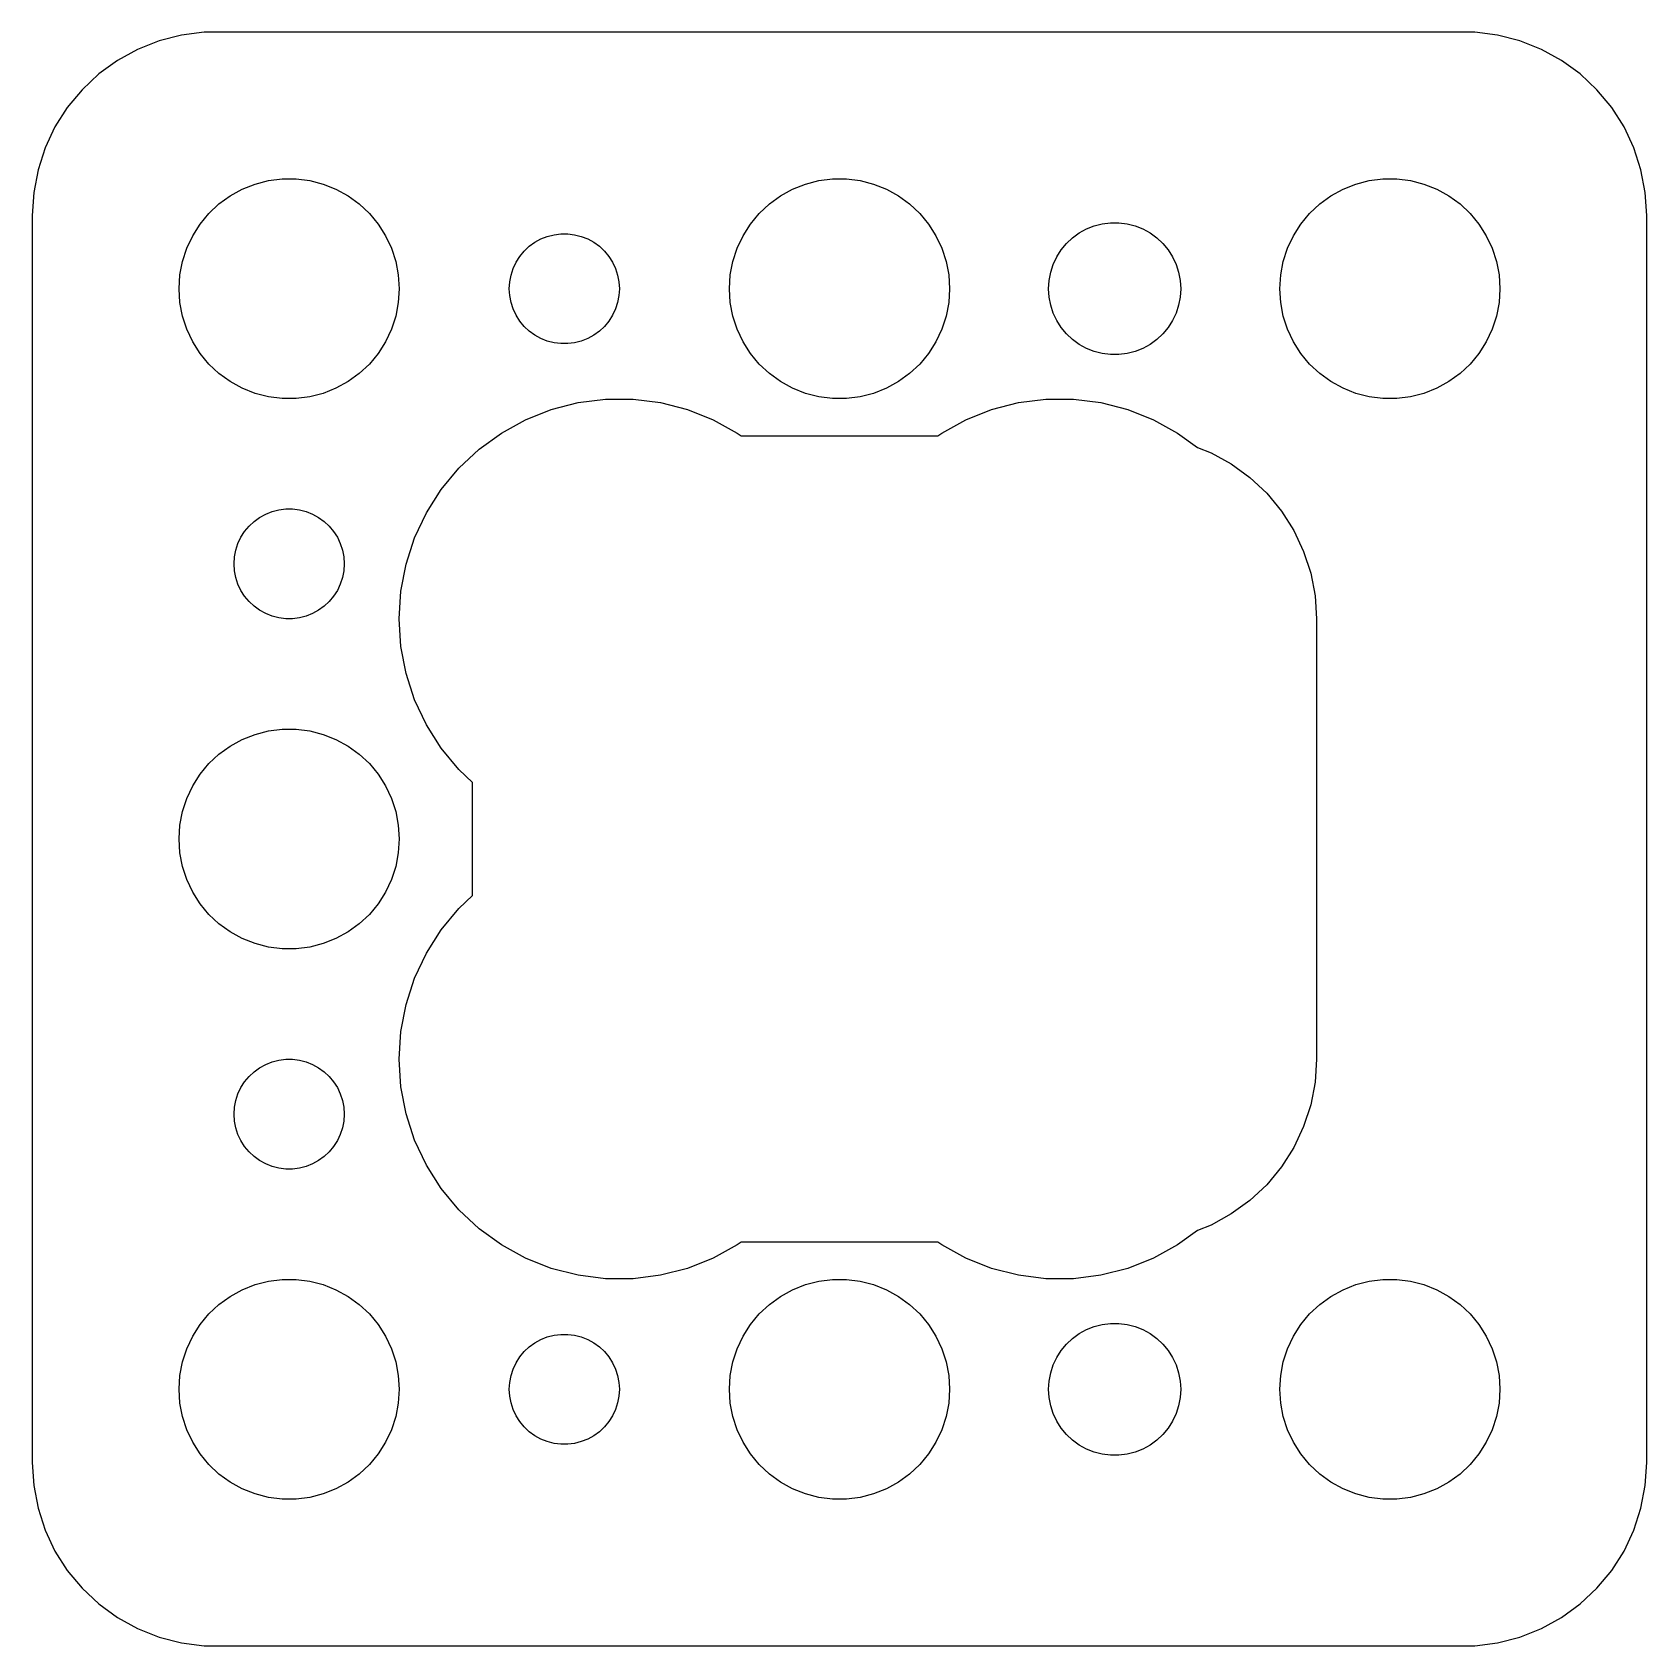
# Model space of a CAD drawing. Header units: metres. Extents: x -22 to 22, y -22 to 184.
# Drawn here: x -22 to 22, y 86.01 to 129.99 of the extents above; entities that cross this region are included whole.
import ezdxf

# ---------------------------------------------------------------- set-up
doc = ezdxf.new("R2010")
doc.units = ezdxf.units.M

msp = doc.modelspace()

# ---------------------------------------------------------------- linework, layer by layer
for p, q in [((-17.9369, 129.911), (-18.5451, 129.755)), ((-17.3139, 129.99), (-17.9369, 129.911)), ((17.3139, 129.99), (-17.3139, 129.99)), ((17.9369, 129.911), (17.3139, 129.99)), ((18.5451, 129.755), (17.9369, 129.911)), ((-19.1289, 129.524), (-19.6791, 129.222)), ((-18.5451, 129.755), (-19.1289, 129.524)), ((19.1289, 129.524), (18.5451, 129.755)), ((19.6791, 129.222), (19.1289, 129.524)), ((-19.6791, 129.222), (-20.1871, 128.853)), ((20.1871, 128.853), (19.6791, 129.222)), ((-20.1871, 128.853), (-20.6448, 128.423)), ((20.6448, 128.423), (20.1871, 128.853)), ((-20.6448, 128.423), (-21.0451, 127.939)), ((21.0451, 127.939), (20.6448, 128.423)), ((-21.0451, 127.939), (-21.3815, 127.409)), ((21.3815, 127.409), (21.0451, 127.939)), ((-21.3815, 127.409), (-21.6489, 126.841)), ((21.6489, 126.841), (21.3815, 127.409)), ((-21.6489, 126.841), (-21.8429, 126.243)), ((21.8429, 126.243), (21.6489, 126.841)), ((-21.8429, 126.243), (-21.9606, 125.627)), ((-16.2773, 125.714), (-15.927, 125.853)), ((-15.927, 125.853), (-15.5621, 125.947)), ((-15.5621, 125.947), (-15.1884, 125.994)), ((-15.1884, 125.994), (-14.8116, 125.994)), ((-14.8116, 125.994), (-14.4379, 125.947)), ((-14.4379, 125.947), (-14.0729, 125.853)), ((-14.0729, 125.853), (-13.7227, 125.714)), ((-1.27733, 125.714), (-0.92705, 125.853)), ((-0.92705, 125.853), (-0.56213, 125.947)), ((-0.56213, 125.947), (-0.18837, 125.994)), ((-0.18837, 125.994), (0.18837, 125.994)), ((0.18837, 125.994), (0.56213, 125.947)), ((0.56213, 125.947), (0.92705, 125.853)), ((0.92705, 125.853), (1.27733, 125.714)), ((13.7227, 125.714), (14.0729, 125.853)), ((14.0729, 125.853), (14.4379, 125.947)), ((14.4379, 125.947), (14.8116, 125.994)), ((14.8116, 125.994), (15.1884, 125.994)), ((15.1884, 125.994), (15.5621, 125.947)), ((15.5621, 125.947), (15.927, 125.853)), ((15.927, 125.853), (16.2773, 125.714)), ((21.9606, 125.627), (21.8429, 126.243)), ((-21.9606, 125.627), (-22, 125)), ((-16.9123, 125.312), (-16.6075, 125.533)), ((-16.6075, 125.533), (-16.2773, 125.714)), ((-13.7227, 125.714), (-13.3925, 125.533)), ((-13.3925, 125.533), (-13.0877, 125.312)), ((-1.91226, 125.312), (-1.60747, 125.533)), ((-1.60747, 125.533), (-1.27733, 125.714)), ((1.27733, 125.714), (1.60747, 125.533)), ((1.60747, 125.533), (1.91226, 125.312)), ((13.0877, 125.312), (13.3925, 125.533)), ((13.3925, 125.533), (13.7227, 125.714)), ((16.2773, 125.714), (16.6075, 125.533)), ((16.6075, 125.533), (16.9123, 125.312)), ((22, 125), (21.9606, 125.627)), ((-22, 125), (-22, 91)), ((-17.427, 124.763), (-17.1869, 125.054)), ((-17.1869, 125.054), (-16.9123, 125.312)), ((-13.0877, 125.312), (-12.8131, 125.054)), ((-12.8131, 125.054), (-12.5729, 124.763)), ((-2.42705, 124.763), (-2.1869, 125.054)), ((-2.1869, 125.054), (-1.91226, 125.312)), ((1.91226, 125.312), (2.1869, 125.054)), ((2.1869, 125.054), (2.42705, 124.763)), ((12.5729, 124.763), (12.8131, 125.054)), ((12.8131, 125.054), (13.0877, 125.312)), ((16.9123, 125.312), (17.1869, 125.054)), ((17.1869, 125.054), (17.427, 124.763)), ((22, 91), (22, 125)), ((-17.6289, 124.445), (-17.427, 124.763)), ((-12.5729, 124.763), (-12.3711, 124.445)), ((-2.62891, 124.445), (-2.42705, 124.763)), ((2.42705, 124.763), (2.62891, 124.445)), ((6.35263, 124.387), (6.53551, 124.52)), ((6.53551, 124.52), (6.7336, 124.629)), ((6.7336, 124.629), (6.94376, 124.712)), ((6.94376, 124.712), (7.1627, 124.768)), ((7.1627, 124.768), (7.38696, 124.796)), ((7.38696, 124.796), (7.61302, 124.796)), ((7.61302, 124.796), (7.83728, 124.768)), ((7.83728, 124.768), (8.05623, 124.712)), ((8.05623, 124.712), (8.26639, 124.629)), ((8.26639, 124.629), (8.46448, 124.52)), ((8.46448, 124.52), (8.64735, 124.387)), ((12.3711, 124.445), (12.5729, 124.763)), ((17.427, 124.763), (17.6289, 124.445)), ((-17.9057, 123.746), (-17.7893, 124.104)), ((-17.7893, 124.104), (-17.6289, 124.445)), ((-12.3711, 124.445), (-12.2107, 124.104)), ((-12.2107, 124.104), (-12.0942, 123.746)), ((-8.59344, 124.027), (-8.45613, 124.156)), ((-8.45613, 124.156), (-8.30373, 124.266)), ((-8.30373, 124.266), (-8.13866, 124.357)), ((-8.13866, 124.357), (-7.96352, 124.427)), ((-7.96352, 124.427), (-7.78107, 124.473)), ((-7.78107, 124.473), (-7.59418, 124.497)), ((-7.59418, 124.497), (-7.40581, 124.497)), ((-7.40581, 124.497), (-7.21892, 124.473)), ((-7.21892, 124.473), (-7.03647, 124.427)), ((-7.03647, 124.427), (-6.86133, 124.357)), ((-6.86133, 124.357), (-6.69626, 124.266)), ((-6.69626, 124.266), (-6.54385, 124.156)), ((-6.54385, 124.156), (-6.40654, 124.027)), ((-2.90575, 123.746), (-2.78932, 124.104)), ((-2.78932, 124.104), (-2.62891, 124.445)), ((2.62891, 124.445), (2.78932, 124.104)), ((2.78932, 124.104), (2.90575, 123.746)), ((6.04376, 124.058), (6.18785, 124.232)), ((6.18785, 124.232), (6.35263, 124.387)), ((8.64735, 124.387), (8.81213, 124.232)), ((8.81213, 124.232), (8.95622, 124.058)), ((12.0942, 123.746), (12.2107, 124.104)), ((12.2107, 124.104), (12.3711, 124.445)), ((17.6289, 124.445), (17.7893, 124.104)), ((17.7893, 124.104), (17.9057, 123.746)), ((-17.9763, 123.376), (-17.9057, 123.746)), ((-12.0942, 123.746), (-12.0237, 123.376)), ((-8.89465, 123.552), (-8.81445, 123.723)), ((-8.81445, 123.723), (-8.71352, 123.882)), ((-8.71352, 123.882), (-8.59344, 124.027)), ((-6.40654, 124.027), (-6.28647, 123.882)), ((-6.28647, 123.882), (-6.18553, 123.723)), ((-6.18553, 123.723), (-6.10533, 123.552)), ((-2.97633, 123.376), (-2.90575, 123.746)), ((2.90575, 123.746), (2.97633, 123.376)), ((5.75655, 123.448), (5.8264, 123.663)), ((5.8264, 123.663), (5.92264, 123.867)), ((5.92264, 123.867), (6.04376, 124.058)), ((8.95622, 124.058), (9.07735, 123.867)), ((9.07735, 123.867), (9.17358, 123.663)), ((9.17358, 123.663), (9.24344, 123.448)), ((12.0237, 123.376), (12.0942, 123.746)), ((17.9057, 123.746), (17.9763, 123.376)), ((-18, 123), (-17.9763, 123.376)), ((-12.0237, 123.376), (-12, 123)), ((-8.98816, 123.188), (-8.95287, 123.373)), ((-8.95287, 123.373), (-8.89465, 123.552)), ((-6.10533, 123.552), (-6.04712, 123.373)), ((-6.04712, 123.373), (-6.01183, 123.188)), ((-3, 123), (-2.97633, 123.376)), ((2.97633, 123.376), (3, 123)), ((5.7, 123), (5.71419, 123.226)), ((5.71419, 123.226), (5.75655, 123.448)), ((9.24344, 123.448), (9.2858, 123.226)), ((9.2858, 123.226), (9.29999, 123)), ((12, 123), (12.0237, 123.376)), ((17.9763, 123.376), (18, 123)), ((-17.9763, 122.624), (-18, 123)), ((-12, 123), (-12.0237, 122.624)), ((-9, 123), (-8.98816, 123.188)), ((-8.98816, 122.812), (-9, 123)), ((-8.95287, 122.627), (-8.98816, 122.812)), ((-6.01183, 122.812), (-6.04712, 122.627)), ((-6.01183, 123.188), (-6, 123)), ((-6, 123), (-6.01183, 122.812)), ((-2.97633, 122.624), (-3, 123)), ((3, 123), (2.97633, 122.624)), ((5.71419, 122.774), (5.7, 123)), ((5.75655, 122.552), (5.71419, 122.774)), ((9.2858, 122.774), (9.24344, 122.552)), ((9.29999, 123), (9.2858, 122.774)), ((12.0237, 122.624), (12, 123)), ((18, 123), (17.9763, 122.624)), ((-17.9057, 122.254), (-17.9763, 122.624)), ((-12.0237, 122.624), (-12.0942, 122.254)), ((-8.89465, 122.448), (-8.95287, 122.627)), ((-8.81445, 122.277), (-8.89465, 122.448)), ((-6.10533, 122.448), (-6.18553, 122.277)), ((-6.04712, 122.627), (-6.10533, 122.448)), ((-2.90575, 122.254), (-2.97633, 122.624)), ((2.97633, 122.624), (2.90575, 122.254)), ((5.8264, 122.337), (5.75655, 122.552)), ((5.92264, 122.133), (5.8264, 122.337)), ((9.17358, 122.337), (9.07735, 122.133)), ((9.24344, 122.552), (9.17358, 122.337)), ((12.0942, 122.254), (12.0237, 122.624)), ((17.9763, 122.624), (17.9057, 122.254)), ((-17.7893, 121.896), (-17.9057, 122.254)), ((-17.6289, 121.555), (-17.7893, 121.896)), ((-12.2107, 121.896), (-12.3711, 121.555)), ((-12.0942, 122.254), (-12.2107, 121.896)), ((-8.71352, 122.118), (-8.81445, 122.277)), ((-8.59344, 121.973), (-8.71352, 122.118)), ((-8.45613, 121.844), (-8.59344, 121.973)), ((-6.40654, 121.973), (-6.54385, 121.844)), ((-6.28647, 122.118), (-6.40654, 121.973)), ((-6.18553, 122.277), (-6.28647, 122.118)), ((-2.78932, 121.896), (-2.90575, 122.254)), ((-2.62891, 121.555), (-2.78932, 121.896)), ((2.78932, 121.896), (2.62891, 121.555)), ((2.90575, 122.254), (2.78932, 121.896)), ((6.04376, 121.942), (5.92264, 122.133)), ((6.18785, 121.768), (6.04376, 121.942)), ((8.95622, 121.942), (8.81213, 121.768)), ((9.07735, 122.133), (8.95622, 121.942)), ((12.2107, 121.896), (12.0942, 122.254)), ((12.3711, 121.555), (12.2107, 121.896)), ((17.7893, 121.896), (17.6289, 121.555)), ((17.9057, 122.254), (17.7893, 121.896)), ((-17.427, 121.237), (-17.6289, 121.555)), ((-12.3711, 121.555), (-12.5729, 121.237)), ((-8.30373, 121.734), (-8.45613, 121.844)), ((-8.13866, 121.643), (-8.30373, 121.734)), ((-7.96352, 121.573), (-8.13866, 121.643)), ((-7.78107, 121.527), (-7.96352, 121.573)), ((-7.59418, 121.503), (-7.78107, 121.527)), ((-7.40581, 121.503), (-7.59418, 121.503)), ((-7.21892, 121.527), (-7.40581, 121.503)), ((-7.03647, 121.573), (-7.21892, 121.527)), ((-6.86133, 121.643), (-7.03647, 121.573)), ((-6.69626, 121.734), (-6.86133, 121.643)), ((-6.54385, 121.844), (-6.69626, 121.734)), ((-2.42705, 121.237), (-2.62891, 121.555)), ((2.62891, 121.555), (2.42705, 121.237)), ((6.35263, 121.613), (6.18785, 121.768)), ((6.53551, 121.48), (6.35263, 121.613)), ((6.7336, 121.371), (6.53551, 121.48)), ((8.46448, 121.48), (8.26639, 121.371)), ((8.64735, 121.613), (8.46448, 121.48)), ((8.81213, 121.768), (8.64735, 121.613)), ((12.5729, 121.237), (12.3711, 121.555)), ((17.6289, 121.555), (17.427, 121.237)), ((-17.1869, 120.946), (-17.427, 121.237)), ((-12.5729, 121.237), (-12.8131, 120.946)), ((-2.1869, 120.946), (-2.42705, 121.237)), ((2.42705, 121.237), (2.1869, 120.946)), ((6.94376, 121.288), (6.7336, 121.371)), ((7.1627, 121.232), (6.94376, 121.288)), ((7.38696, 121.204), (7.1627, 121.232)), ((7.61302, 121.204), (7.38696, 121.204)), ((7.83728, 121.232), (7.61302, 121.204)), ((8.05623, 121.288), (7.83728, 121.232)), ((8.26639, 121.371), (8.05623, 121.288)), ((12.8131, 120.946), (12.5729, 121.237)), ((17.427, 121.237), (17.1869, 120.946)), ((-16.9123, 120.688), (-17.1869, 120.946)), ((-16.6075, 120.467), (-16.9123, 120.688)), ((-13.0877, 120.688), (-13.3925, 120.467)), ((-12.8131, 120.946), (-13.0877, 120.688)), ((-1.91226, 120.688), (-2.1869, 120.946)), ((-1.60747, 120.467), (-1.91226, 120.688)), ((1.91226, 120.688), (1.60747, 120.467)), ((2.1869, 120.946), (1.91226, 120.688)), ((13.0877, 120.688), (12.8131, 120.946)), ((13.3925, 120.467), (13.0877, 120.688)), ((16.9123, 120.688), (16.6075, 120.467)), ((17.1869, 120.946), (16.9123, 120.688)), ((-16.2773, 120.286), (-16.6075, 120.467)), ((-15.927, 120.147), (-16.2773, 120.286)), ((-15.5621, 120.053), (-15.927, 120.147)), ((-14.0729, 120.147), (-14.4379, 120.053)), ((-13.7227, 120.286), (-14.0729, 120.147)), ((-13.3925, 120.467), (-13.7227, 120.286)), ((-1.27733, 120.286), (-1.60747, 120.467)), ((-0.92705, 120.147), (-1.27733, 120.286)), ((-0.56213, 120.053), (-0.92705, 120.147)), ((0.92705, 120.147), (0.56213, 120.053)), ((1.27733, 120.286), (0.92705, 120.147)), ((1.60747, 120.467), (1.27733, 120.286)), ((13.7227, 120.286), (13.3925, 120.467)), ((14.0729, 120.147), (13.7227, 120.286)), ((14.4379, 120.053), (14.0729, 120.147)), ((15.927, 120.147), (15.5621, 120.053)), ((16.2773, 120.286), (15.927, 120.147)), ((16.6075, 120.467), (16.2773, 120.286)), ((-15.1884, 120.006), (-15.5621, 120.053)), ((-14.8116, 120.006), (-15.1884, 120.006)), ((-14.4379, 120.053), (-14.8116, 120.006)), ((-8.55467, 119.429), (-7.8541, 119.706)), ((-7.8541, 119.706), (-7.12428, 119.894)), ((-7.12428, 119.894), (-6.37674, 119.988)), ((-6.37674, 119.988), (-5.62325, 119.988)), ((-5.62325, 119.988), (-4.8757, 119.894)), ((-4.8757, 119.894), (-4.14589, 119.706)), ((-4.14589, 119.706), (-3.44531, 119.429)), ((-0.18837, 120.006), (-0.56213, 120.053)), ((0.18837, 120.006), (-0.18837, 120.006)), ((0.56213, 120.053), (0.18837, 120.006)), ((3.44531, 119.429), (4.14589, 119.706)), ((4.14589, 119.706), (4.8757, 119.894)), ((4.8757, 119.894), (5.62325, 119.988)), ((5.62325, 119.988), (6.37674, 119.988)), ((6.37674, 119.988), (7.12428, 119.894)), ((7.12428, 119.894), (7.8541, 119.706)), ((7.8541, 119.706), (8.55467, 119.429)), ((14.8116, 120.006), (14.4379, 120.053)), ((15.1884, 120.006), (14.8116, 120.006)), ((15.5621, 120.053), (15.1884, 120.006)), ((-9.21495, 119.066), (-8.55467, 119.429)), ((-3.44531, 119.429), (-2.78503, 119.066)), ((2.78503, 119.066), (3.44531, 119.429)), ((8.55467, 119.429), (9.21495, 119.066)), ((-9.82454, 118.623), (-9.21495, 119.066)), ((-2.78503, 119.066), (-2.68066, 118.99)), ((-2.68066, 118.99), (2.68066, 118.99)), ((2.68066, 118.99), (2.78503, 119.066)), ((9.21495, 119.066), (9.75934, 118.67)), ((-10.3738, 118.107), (-9.82454, 118.623)), ((9.75934, 118.67), (10.1289, 118.524)), ((10.1289, 118.524), (10.6791, 118.222)), ((-10.8541, 117.527), (-10.3738, 118.107)), ((10.6791, 118.222), (11.1871, 117.853)), ((-11.2578, 116.891), (-10.8541, 117.527)), ((11.1871, 117.853), (11.6448, 117.423)), ((11.6448, 117.423), (12.0451, 116.939)), ((-16.0934, 116.527), (-15.9561, 116.656)), ((-15.9561, 116.656), (-15.8037, 116.766)), ((-15.8037, 116.766), (-15.6387, 116.857)), ((-15.6387, 116.857), (-15.4635, 116.927)), ((-15.4635, 116.927), (-15.2811, 116.973)), ((-15.2811, 116.973), (-15.0942, 116.997)), ((-15.0942, 116.997), (-14.9058, 116.997)), ((-14.9058, 116.997), (-14.7189, 116.973)), ((-14.7189, 116.973), (-14.5365, 116.927)), ((-14.5365, 116.927), (-14.3613, 116.857)), ((-14.3613, 116.857), (-14.1963, 116.766)), ((-14.1963, 116.766), (-14.0439, 116.656)), ((-14.0439, 116.656), (-13.9065, 116.527)), ((-11.5786, 116.209), (-11.2578, 116.891)), ((12.0451, 116.939), (12.3815, 116.409)), ((-16.3947, 116.052), (-16.3145, 116.223)), ((-16.3145, 116.223), (-16.2135, 116.382)), ((-16.2135, 116.382), (-16.0934, 116.527)), ((-13.9065, 116.527), (-13.7865, 116.382)), ((-13.7865, 116.382), (-13.6855, 116.223)), ((-13.6855, 116.223), (-13.6053, 116.052)), ((-11.8115, 115.492), (-11.5786, 116.209)), ((12.3815, 116.409), (12.6489, 115.841)), ((-16.4882, 115.688), (-16.4529, 115.873)), ((-16.4529, 115.873), (-16.3947, 116.052)), ((-13.6053, 116.052), (-13.5471, 115.873)), ((-13.5471, 115.873), (-13.5118, 115.688)), ((12.6489, 115.841), (12.8429, 115.243)), ((-16.5, 115.5), (-16.4882, 115.688)), ((-16.4882, 115.312), (-16.5, 115.5)), ((-16.4529, 115.127), (-16.4882, 115.312)), ((-13.5118, 115.312), (-13.5471, 115.127)), ((-13.5118, 115.688), (-13.5, 115.5)), ((-13.5, 115.5), (-13.5118, 115.312)), ((-11.9527, 114.752), (-11.8115, 115.492)), ((-16.3947, 114.948), (-16.4529, 115.127)), ((-16.3145, 114.777), (-16.3947, 114.948)), ((-13.6053, 114.948), (-13.6855, 114.777)), ((-13.5471, 115.127), (-13.6053, 114.948)), ((12.8429, 115.243), (12.9606, 114.627)), ((-16.2135, 114.618), (-16.3145, 114.777)), ((-16.0934, 114.473), (-16.2135, 114.618)), ((-15.9561, 114.344), (-16.0934, 114.473)), ((-13.9065, 114.473), (-14.0439, 114.344)), ((-13.7865, 114.618), (-13.9065, 114.473)), ((-13.6855, 114.777), (-13.7865, 114.618)), ((-12, 114), (-11.9527, 114.752)), ((12.9606, 114.627), (13, 114)), ((-15.8037, 114.234), (-15.9561, 114.344)), ((-15.6387, 114.143), (-15.8037, 114.234)), ((-15.4635, 114.073), (-15.6387, 114.143)), ((-15.2811, 114.027), (-15.4635, 114.073)), ((-15.0942, 114.003), (-15.2811, 114.027)), ((-14.9058, 114.003), (-15.0942, 114.003)), ((-14.7189, 114.027), (-14.9058, 114.003)), ((-14.5365, 114.073), (-14.7189, 114.027)), ((-14.3613, 114.143), (-14.5365, 114.073)), ((-14.1963, 114.234), (-14.3613, 114.143)), ((-14.0439, 114.344), (-14.1963, 114.234)), ((-11.9527, 113.248), (-12, 114)), ((13, 114), (13, 102)), ((-11.8115, 112.508), (-11.9527, 113.248)), ((-11.5786, 111.791), (-11.8115, 112.508)), ((-11.2578, 111.109), (-11.5786, 111.791)), ((-15.927, 110.853), (-15.5621, 110.947)), ((-15.5621, 110.947), (-15.1884, 110.994)), ((-15.1884, 110.994), (-14.8116, 110.994)), ((-14.8116, 110.994), (-14.4379, 110.947)), ((-14.4379, 110.947), (-14.0729, 110.853)), ((-10.8541, 110.473), (-11.2578, 111.109)), ((-16.9123, 110.312), (-16.6075, 110.533)), ((-16.6075, 110.533), (-16.2773, 110.714)), ((-16.2773, 110.714), (-15.927, 110.853)), ((-14.0729, 110.853), (-13.7227, 110.714)), ((-13.7227, 110.714), (-13.3925, 110.533)), ((-13.3925, 110.533), (-13.0877, 110.312)), ((-10.3738, 109.893), (-10.8541, 110.473)), ((-17.427, 109.763), (-17.1869, 110.054)), ((-17.1869, 110.054), (-16.9123, 110.312)), ((-13.0877, 110.312), (-12.8131, 110.054)), ((-12.8131, 110.054), (-12.5729, 109.763)), ((-17.6289, 109.445), (-17.427, 109.763)), ((-12.5729, 109.763), (-12.3711, 109.445)), ((-10, 109.542), (-10.3738, 109.893)), ((-17.7893, 109.104), (-17.6289, 109.445)), ((-12.3711, 109.445), (-12.2107, 109.104)), ((-10, 106.458), (-10, 109.542)), ((-17.9763, 108.376), (-17.9057, 108.746)), ((-17.9057, 108.746), (-17.7893, 109.104)), ((-12.2107, 109.104), (-12.0942, 108.746)), ((-12.0942, 108.746), (-12.0237, 108.376)), ((-18, 108), (-17.9763, 108.376)), ((-12.0237, 108.376), (-12, 108)), ((-17.9763, 107.624), (-18, 108)), ((-12, 108), (-12.0237, 107.624)), ((-17.9057, 107.254), (-17.9763, 107.624)), ((-12.0237, 107.624), (-12.0942, 107.254)), ((-17.7893, 106.896), (-17.9057, 107.254)), ((-12.0942, 107.254), (-12.2107, 106.896)), ((-17.6289, 106.555), (-17.7893, 106.896)), ((-17.427, 106.237), (-17.6289, 106.555)), ((-12.3711, 106.555), (-12.5729, 106.237)), ((-12.2107, 106.896), (-12.3711, 106.555)), ((-17.1869, 105.946), (-17.427, 106.237)), ((-12.5729, 106.237), (-12.8131, 105.946)), ((-10.8541, 105.527), (-10.3738, 106.107)), ((-10.3738, 106.107), (-10, 106.458)), ((-16.9123, 105.688), (-17.1869, 105.946)), ((-16.6075, 105.467), (-16.9123, 105.688)), ((-13.0877, 105.688), (-13.3925, 105.467)), ((-12.8131, 105.946), (-13.0877, 105.688)), ((-16.2773, 105.286), (-16.6075, 105.467)), ((-15.927, 105.147), (-16.2773, 105.286)), ((-13.7227, 105.286), (-14.0729, 105.147)), ((-13.3925, 105.467), (-13.7227, 105.286)), ((-11.2578, 104.891), (-10.8541, 105.527)), ((-15.5621, 105.053), (-15.927, 105.147)), ((-15.1884, 105.006), (-15.5621, 105.053)), ((-14.8116, 105.006), (-15.1884, 105.006)), ((-14.4379, 105.053), (-14.8116, 105.006)), ((-14.0729, 105.147), (-14.4379, 105.053)), ((-11.5786, 104.209), (-11.2578, 104.891)), ((-11.8115, 103.492), (-11.5786, 104.209)), ((-11.9527, 102.752), (-11.8115, 103.492)), ((-12, 102), (-11.9527, 102.752)), ((-16.0934, 101.527), (-15.9561, 101.656)), ((-15.9561, 101.656), (-15.8037, 101.766)), ((-15.8037, 101.766), (-15.6387, 101.857)), ((-15.6387, 101.857), (-15.4635, 101.927)), ((-15.4635, 101.927), (-15.2811, 101.973)), ((-15.2811, 101.973), (-15.0942, 101.997)), ((-15.0942, 101.997), (-14.9058, 101.997)), ((-14.9058, 101.997), (-14.7189, 101.973)), ((-14.7189, 101.973), (-14.5365, 101.927)), ((-14.5365, 101.927), (-14.3613, 101.857)), ((-14.3613, 101.857), (-14.1963, 101.766)), ((-14.1963, 101.766), (-14.0439, 101.656)), ((-14.0439, 101.656), (-13.9065, 101.527)), ((-11.9527, 101.248), (-12, 102)), ((13, 102), (12.9606, 101.373)), ((-16.3947, 101.052), (-16.3145, 101.223)), ((-16.3145, 101.223), (-16.2135, 101.382)), ((-16.2135, 101.382), (-16.0934, 101.527)), ((-13.9065, 101.527), (-13.7865, 101.382)), ((-13.7865, 101.382), (-13.6855, 101.223)), ((-13.6855, 101.223), (-13.6053, 101.052)), ((-11.8115, 100.508), (-11.9527, 101.248)), ((12.9606, 101.373), (12.8429, 100.757)), ((-16.4882, 100.688), (-16.4529, 100.873)), ((-16.4529, 100.873), (-16.3947, 101.052)), ((-13.6053, 101.052), (-13.5471, 100.873)), ((-13.5471, 100.873), (-13.5118, 100.688)), ((-16.5, 100.5), (-16.4882, 100.688)), ((-16.4882, 100.312), (-16.5, 100.5)), ((-13.5118, 100.688), (-13.5, 100.5)), ((-13.5, 100.5), (-13.5118, 100.312)), ((-11.5786, 99.7913), (-11.8115, 100.508)), ((12.8429, 100.757), (12.6489, 100.159)), ((-16.4529, 100.127), (-16.4882, 100.312)), ((-16.3947, 99.9478), (-16.4529, 100.127)), ((-16.3145, 99.7774), (-16.3947, 99.9478)), ((-13.6053, 99.9478), (-13.6855, 99.7774)), ((-13.5471, 100.127), (-13.6053, 99.9478)), ((-13.5118, 100.312), (-13.5471, 100.127)), ((12.6489, 100.159), (12.3815, 99.5912)), ((-16.2135, 99.6183), (-16.3145, 99.7774)), ((-16.0934, 99.4732), (-16.2135, 99.6183)), ((-15.9561, 99.3442), (-16.0934, 99.4732)), ((-13.9065, 99.4732), (-14.0439, 99.3442)), ((-13.7865, 99.6183), (-13.9065, 99.4732)), ((-13.6855, 99.7774), (-13.7865, 99.6183)), ((-11.2578, 99.1095), (-11.5786, 99.7913)), ((12.3815, 99.5912), (12.0451, 99.0611)), ((-15.8037, 99.2335), (-15.9561, 99.3442)), ((-15.6387, 99.1428), (-15.8037, 99.2335)), ((-15.4635, 99.0734), (-15.6387, 99.1428)), ((-15.2811, 99.0266), (-15.4635, 99.0734)), ((-15.0942, 99.003), (-15.2811, 99.0266)), ((-14.9058, 99.003), (-15.0942, 99.003)), ((-14.7189, 99.0266), (-14.9058, 99.003)), ((-14.5365, 99.0734), (-14.7189, 99.0266)), ((-14.3613, 99.1428), (-14.5365, 99.0734)), ((-14.1963, 99.2335), (-14.3613, 99.1428)), ((-14.0439, 99.3442), (-14.1963, 99.2335)), ((-10.8541, 98.4733), (-11.2578, 99.1095)), ((12.0451, 99.0611), (11.6448, 98.5773)), ((11.6448, 98.5773), (11.1871, 98.1474)), ((-10.3738, 97.8927), (-10.8541, 98.4733)), ((11.1871, 98.1474), (10.6791, 97.7784)), ((-9.82454, 97.3769), (-10.3738, 97.8927)), ((10.6791, 97.7784), (10.1289, 97.4759)), ((-9.21495, 96.934), (-9.82454, 97.3769)), ((9.75934, 97.3296), (9.21495, 96.934)), ((10.1289, 97.4759), (9.75934, 97.3296)), ((-8.55467, 96.571), (-9.21495, 96.934)), ((-2.78503, 96.934), (-3.44531, 96.571)), ((-2.68066, 97.0099), (-2.78503, 96.934)), ((2.68066, 97.0099), (-2.68066, 97.0099)), ((2.78503, 96.934), (2.68066, 97.0099)), ((3.44531, 96.571), (2.78503, 96.934)), ((9.21495, 96.934), (8.55467, 96.571)), ((-7.8541, 96.2937), (-8.55467, 96.571)), ((-3.44531, 96.571), (-4.14589, 96.2937)), ((4.14589, 96.2937), (3.44531, 96.571)), ((8.55467, 96.571), (7.8541, 96.2937)), ((-15.927, 95.8532), (-15.5621, 95.9469)), ((-15.5621, 95.9469), (-15.1884, 95.9941)), ((-15.1884, 95.9941), (-14.8116, 95.9941)), ((-14.8116, 95.9941), (-14.4379, 95.9469)), ((-14.4379, 95.9469), (-14.0729, 95.8532)), ((-7.12428, 96.1063), (-7.8541, 96.2937)), ((-6.37674, 96.0118), (-7.12428, 96.1063)), ((-5.62325, 96.0118), (-6.37674, 96.0118)), ((-4.8757, 96.1063), (-5.62325, 96.0118)), ((-4.14589, 96.2937), (-4.8757, 96.1063)), ((-0.92705, 95.8532), (-0.56213, 95.9469)), ((-0.56213, 95.9469), (-0.18837, 95.9941)), ((-0.18837, 95.9941), (0.18837, 95.9941)), ((0.18837, 95.9941), (0.56213, 95.9469)), ((0.56213, 95.9469), (0.92705, 95.8532)), ((4.8757, 96.1063), (4.14589, 96.2937)), ((5.62325, 96.0118), (4.8757, 96.1063)), ((6.37674, 96.0118), (5.62325, 96.0118)), ((7.12428, 96.1063), (6.37674, 96.0118)), ((7.8541, 96.2937), (7.12428, 96.1063)), ((14.0729, 95.8532), (14.4379, 95.9469)), ((14.4379, 95.9469), (14.8116, 95.9941)), ((14.8116, 95.9941), (15.1884, 95.9941)), ((15.1884, 95.9941), (15.5621, 95.9469)), ((15.5621, 95.9469), (15.927, 95.8532)), ((-16.9123, 95.3116), (-16.6075, 95.533)), ((-16.6075, 95.533), (-16.2773, 95.7145)), ((-16.2773, 95.7145), (-15.927, 95.8532)), ((-14.0729, 95.8532), (-13.7227, 95.7145)), ((-13.7227, 95.7145), (-13.3925, 95.533)), ((-13.3925, 95.533), (-13.0877, 95.3116)), ((-1.91226, 95.3116), (-1.60747, 95.533)), ((-1.60747, 95.533), (-1.27733, 95.7145)), ((-1.27733, 95.7145), (-0.92705, 95.8532)), ((0.92705, 95.8532), (1.27733, 95.7145)), ((1.27733, 95.7145), (1.60747, 95.533)), ((1.60747, 95.533), (1.91226, 95.3116)), ((13.0877, 95.3116), (13.3925, 95.533)), ((13.3925, 95.533), (13.7227, 95.7145)), ((13.7227, 95.7145), (14.0729, 95.8532)), ((15.927, 95.8532), (16.2773, 95.7145)), ((16.2773, 95.7145), (16.6075, 95.533)), ((16.6075, 95.533), (16.9123, 95.3116)), ((-17.427, 94.7634), (-17.1869, 95.0536)), ((-17.1869, 95.0536), (-16.9123, 95.3116)), ((-13.0877, 95.3116), (-12.8131, 95.0536)), ((-12.8131, 95.0536), (-12.5729, 94.7634)), ((-2.42705, 94.7634), (-2.1869, 95.0536)), ((-2.1869, 95.0536), (-1.91226, 95.3116)), ((1.91226, 95.3116), (2.1869, 95.0536)), ((2.1869, 95.0536), (2.42705, 94.7634)), ((12.5729, 94.7634), (12.8131, 95.0536)), ((12.8131, 95.0536), (13.0877, 95.3116)), ((16.9123, 95.3116), (17.1869, 95.0536)), ((17.1869, 95.0536), (17.427, 94.7634)), ((-17.6289, 94.4453), (-17.427, 94.7634)), ((-12.5729, 94.7634), (-12.3711, 94.4453)), ((-2.62891, 94.4453), (-2.42705, 94.7634)), ((2.42705, 94.7634), (2.62891, 94.4453)), ((6.53551, 94.5198), (6.7336, 94.6287)), ((6.7336, 94.6287), (6.94376, 94.7119)), ((6.94376, 94.7119), (7.1627, 94.7681)), ((7.1627, 94.7681), (7.38696, 94.7964)), ((7.38696, 94.7964), (7.61302, 94.7964)), ((7.61302, 94.7964), (7.83728, 94.7681)), ((7.83728, 94.7681), (8.05623, 94.7119)), ((8.05623, 94.7119), (8.26639, 94.6287)), ((8.26639, 94.6287), (8.46448, 94.5198)), ((12.3711, 94.4453), (12.5729, 94.7634)), ((17.427, 94.7634), (17.6289, 94.4453)), ((-17.7893, 94.1044), (-17.6289, 94.4453)), ((-12.3711, 94.4453), (-12.2107, 94.1044)), ((-8.45613, 94.1558), (-8.30373, 94.2665)), ((-8.30373, 94.2665), (-8.13866, 94.3573)), ((-8.13866, 94.3573), (-7.96352, 94.4266)), ((-7.96352, 94.4266), (-7.78107, 94.4734)), ((-7.78107, 94.4734), (-7.59418, 94.4971)), ((-7.59418, 94.4971), (-7.40581, 94.4971)), ((-7.40581, 94.4971), (-7.21892, 94.4734)), ((-7.21892, 94.4734), (-7.03647, 94.4266)), ((-7.03647, 94.4266), (-6.86133, 94.3573)), ((-6.86133, 94.3573), (-6.69626, 94.2665)), ((-6.69626, 94.2665), (-6.54385, 94.1558)), ((-2.78932, 94.1044), (-2.62891, 94.4453)), ((2.62891, 94.4453), (2.78932, 94.1044)), ((6.04376, 94.058), (6.18785, 94.2322)), ((6.18785, 94.2322), (6.35263, 94.3869)), ((6.35263, 94.3869), (6.53551, 94.5198)), ((8.46448, 94.5198), (8.64735, 94.3869)), ((8.64735, 94.3869), (8.81213, 94.2322)), ((8.81213, 94.2322), (8.95622, 94.058)), ((12.2107, 94.1044), (12.3711, 94.4453)), ((17.6289, 94.4453), (17.7893, 94.1044)), ((-17.9763, 93.376), (-17.9057, 93.7461)), ((-17.9057, 93.7461), (-17.7893, 94.1044)), ((-12.2107, 94.1044), (-12.0942, 93.7461)), ((-12.0942, 93.7461), (-12.0237, 93.376)), ((-8.89465, 93.5522), (-8.81445, 93.7226)), ((-8.81445, 93.7226), (-8.71352, 93.8817)), ((-8.71352, 93.8817), (-8.59344, 94.0268)), ((-8.59344, 94.0268), (-8.45613, 94.1558)), ((-6.54385, 94.1558), (-6.40654, 94.0268)), ((-6.40654, 94.0268), (-6.28647, 93.8817)), ((-6.28647, 93.8817), (-6.18553, 93.7226)), ((-6.18553, 93.7226), (-6.10533, 93.5522)), ((-2.97633, 93.376), (-2.90575, 93.7461)), ((-2.90575, 93.7461), (-2.78932, 94.1044)), ((2.78932, 94.1044), (2.90575, 93.7461)), ((2.90575, 93.7461), (2.97633, 93.376)), ((5.8264, 93.6626), (5.92264, 93.8672)), ((5.92264, 93.8672), (6.04376, 94.058)), ((8.95622, 94.058), (9.07735, 93.8672)), ((9.07735, 93.8672), (9.17358, 93.6626)), ((12.0237, 93.376), (12.0942, 93.7461)), ((12.0942, 93.7461), (12.2107, 94.1044)), ((17.7893, 94.1044), (17.9057, 93.7461)), ((17.9057, 93.7461), (17.9763, 93.376)), ((-18, 93), (-17.9763, 93.376)), ((-12.0237, 93.376), (-12, 93)), ((-8.98816, 93.188), (-8.95287, 93.373)), ((-8.95287, 93.373), (-8.89465, 93.5522)), ((-6.10533, 93.5522), (-6.04712, 93.373)), ((-6.04712, 93.373), (-6.01183, 93.188)), ((-3, 93), (-2.97633, 93.376)), ((2.97633, 93.376), (3, 93)), ((5.71419, 93.2256), (5.75655, 93.4476)), ((5.75655, 93.4476), (5.8264, 93.6626)), ((9.17358, 93.6626), (9.24344, 93.4476)), ((9.24344, 93.4476), (9.2858, 93.2256)), ((12, 93), (12.0237, 93.376)), ((17.9763, 93.376), (18, 93)), ((-17.9763, 92.624), (-18, 93)), ((-12, 93), (-12.0237, 92.624)), ((-9, 93), (-8.98816, 93.188)), ((-8.98816, 92.812), (-9, 93)), ((-6.01183, 93.188), (-6, 93)), ((-6, 93), (-6.01183, 92.812)), ((-2.97633, 92.624), (-3, 93)), ((3, 93), (2.97633, 92.624)), ((5.7, 93), (5.71419, 93.2256)), ((5.71419, 92.7744), (5.7, 93)), ((9.2858, 93.2256), (9.29999, 93)), ((9.29999, 93), (9.2858, 92.7744)), ((12.0237, 92.624), (12, 93)), ((18, 93), (17.9763, 92.624)), ((-17.9057, 92.2539), (-17.9763, 92.624)), ((-12.0237, 92.624), (-12.0942, 92.2539)), ((-8.95287, 92.627), (-8.98816, 92.812)), ((-8.89465, 92.4478), (-8.95287, 92.627)), ((-8.81445, 92.2774), (-8.89465, 92.4478)), ((-6.10533, 92.4478), (-6.18553, 92.2774)), ((-6.04712, 92.627), (-6.10533, 92.4478)), ((-6.01183, 92.812), (-6.04712, 92.627)), ((-2.90575, 92.2539), (-2.97633, 92.624)), ((2.97633, 92.624), (2.90575, 92.2539)), ((5.75655, 92.5524), (5.71419, 92.7744)), ((5.8264, 92.3374), (5.75655, 92.5524)), ((9.24344, 92.5524), (9.17358, 92.3374)), ((9.2858, 92.7744), (9.24344, 92.5524)), ((12.0942, 92.2539), (12.0237, 92.624)), ((17.9763, 92.624), (17.9057, 92.2539)), ((-17.7893, 91.8956), (-17.9057, 92.2539)), ((-12.0942, 92.2539), (-12.2107, 91.8956)), ((-8.71352, 92.1183), (-8.81445, 92.2774)), ((-8.59344, 91.9732), (-8.71352, 92.1183)), ((-8.45613, 91.8442), (-8.59344, 91.9732)), ((-6.40654, 91.9732), (-6.54385, 91.8442)), ((-6.28647, 92.1183), (-6.40654, 91.9732)), ((-6.18553, 92.2774), (-6.28647, 92.1183)), ((-2.78932, 91.8956), (-2.90575, 92.2539)), ((2.90575, 92.2539), (2.78932, 91.8956)), ((5.92264, 92.1329), (5.8264, 92.3374)), ((6.04376, 91.942), (5.92264, 92.1329)), ((9.07735, 92.1329), (8.95622, 91.942)), ((9.17358, 92.3374), (9.07735, 92.1329)), ((12.2107, 91.8956), (12.0942, 92.2539)), ((17.9057, 92.2539), (17.7893, 91.8956)), ((-17.6289, 91.5547), (-17.7893, 91.8956)), ((-17.427, 91.2366), (-17.6289, 91.5547)), ((-12.3711, 91.5547), (-12.5729, 91.2366)), ((-12.2107, 91.8956), (-12.3711, 91.5547)), ((-8.30373, 91.7335), (-8.45613, 91.8442)), ((-8.13866, 91.6428), (-8.30373, 91.7335)), ((-7.96352, 91.5734), (-8.13866, 91.6428)), ((-7.78107, 91.5266), (-7.96352, 91.5734)), ((-7.59418, 91.503), (-7.78107, 91.5266)), ((-7.21892, 91.5266), (-7.40581, 91.503)), ((-7.03647, 91.5734), (-7.21892, 91.5266)), ((-6.86133, 91.6428), (-7.03647, 91.5734)), ((-6.69626, 91.7335), (-6.86133, 91.6428)), ((-6.54385, 91.8442), (-6.69626, 91.7335)), ((-2.62891, 91.5547), (-2.78932, 91.8956)), ((-2.42705, 91.2366), (-2.62891, 91.5547)), ((2.62891, 91.5547), (2.42705, 91.2366)), ((2.78932, 91.8956), (2.62891, 91.5547)), ((6.18785, 91.7678), (6.04376, 91.942)), ((6.35263, 91.6131), (6.18785, 91.7678)), ((6.53551, 91.4802), (6.35263, 91.6131)), ((8.64735, 91.6131), (8.46448, 91.4802)), ((8.81213, 91.7678), (8.64735, 91.6131)), ((8.95622, 91.942), (8.81213, 91.7678)), ((12.3711, 91.5547), (12.2107, 91.8956)), ((12.5729, 91.2366), (12.3711, 91.5547)), ((17.6289, 91.5547), (17.427, 91.2366)), ((17.7893, 91.8956), (17.6289, 91.5547)), ((-17.1869, 90.9464), (-17.427, 91.2366)), ((-12.5729, 91.2366), (-12.8131, 90.9464)), ((-7.40581, 91.503), (-7.59418, 91.503)), ((-2.1869, 90.9464), (-2.42705, 91.2366)), ((2.42705, 91.2366), (2.1869, 90.9464)), ((6.7336, 91.3713), (6.53551, 91.4802)), ((6.94376, 91.2881), (6.7336, 91.3713)), ((7.1627, 91.2319), (6.94376, 91.2881)), ((7.38696, 91.2036), (7.1627, 91.2319)), ((7.61302, 91.2036), (7.38696, 91.2036)), ((7.83728, 91.2319), (7.61302, 91.2036)), ((8.05623, 91.2881), (7.83728, 91.2319)), ((8.26639, 91.3713), (8.05623, 91.2881)), ((8.46448, 91.4802), (8.26639, 91.3713)), ((12.8131, 90.9464), (12.5729, 91.2366)), ((17.427, 91.2366), (17.1869, 90.9464)), ((-22, 91), (-21.9606, 90.3733)), ((-16.9123, 90.6885), (-17.1869, 90.9464)), ((-16.6075, 90.467), (-16.9123, 90.6885)), ((-13.0877, 90.6885), (-13.3925, 90.467)), ((-12.8131, 90.9464), (-13.0877, 90.6885)), ((-1.91226, 90.6885), (-2.1869, 90.9464)), ((-1.60747, 90.467), (-1.91226, 90.6885)), ((1.91226, 90.6885), (1.60747, 90.467)), ((2.1869, 90.9464), (1.91226, 90.6885)), ((13.0877, 90.6885), (12.8131, 90.9464)), ((13.3925, 90.467), (13.0877, 90.6885)), ((16.9123, 90.6885), (16.6075, 90.467)), ((17.1869, 90.9464), (16.9123, 90.6885)), ((21.9606, 90.3733), (22, 91)), ((-21.9606, 90.3733), (-21.8429, 89.7566)), ((-16.2773, 90.2855), (-16.6075, 90.467)), ((-15.927, 90.1468), (-16.2773, 90.2855)), ((-13.7227, 90.2855), (-14.0729, 90.1468)), ((-13.3925, 90.467), (-13.7227, 90.2855)), ((-1.27733, 90.2855), (-1.60747, 90.467)), ((-0.92705, 90.1468), (-1.27733, 90.2855)), ((1.27733, 90.2855), (0.92705, 90.1468)), ((1.60747, 90.467), (1.27733, 90.2855)), ((13.7227, 90.2855), (13.3925, 90.467)), ((14.0729, 90.1468), (13.7227, 90.2855)), ((16.2773, 90.2855), (15.927, 90.1468)), ((16.6075, 90.467), (16.2773, 90.2855)), ((21.8429, 89.7566), (21.9606, 90.3733)), ((-15.5621, 90.0531), (-15.927, 90.1468)), ((-15.1884, 90.0059), (-15.5621, 90.0531)), ((-14.8116, 90.0059), (-15.1884, 90.0059)), ((-14.4379, 90.0531), (-14.8116, 90.0059)), ((-14.0729, 90.1468), (-14.4379, 90.0531)), ((-0.56213, 90.0531), (-0.92705, 90.1468)), ((-0.18837, 90.0059), (-0.56213, 90.0531)), ((0.18837, 90.0059), (-0.18837, 90.0059)), ((0.56213, 90.0531), (0.18837, 90.0059)), ((0.92705, 90.1468), (0.56213, 90.0531)), ((14.4379, 90.0531), (14.0729, 90.1468)), ((14.8116, 90.0059), (14.4379, 90.0531)), ((15.1884, 90.0059), (14.8116, 90.0059)), ((15.5621, 90.0531), (15.1884, 90.0059)), ((15.927, 90.1468), (15.5621, 90.0531)), ((-21.8429, 89.7566), (-21.6489, 89.1594)), ((21.6489, 89.1594), (21.8429, 89.7566)), ((-21.6489, 89.1594), (-21.3815, 88.5912)), ((21.3815, 88.5912), (21.6489, 89.1594)), ((-21.3815, 88.5912), (-21.0451, 88.0611)), ((21.0451, 88.0611), (21.3815, 88.5912)), ((-21.0451, 88.0611), (-20.6448, 87.5773)), ((20.6448, 87.5773), (21.0451, 88.0611)), ((-20.6448, 87.5773), (-20.1871, 87.1474)), ((20.1871, 87.1474), (20.6448, 87.5773)), ((-20.1871, 87.1474), (-19.6791, 86.7784)), ((19.6791, 86.7784), (20.1871, 87.1474)), ((-19.6791, 86.7784), (-19.1289, 86.4759)), ((19.1289, 86.4759), (19.6791, 86.7784)), ((-19.1289, 86.4759), (-18.5451, 86.2447)), ((-18.5451, 86.2447), (-17.9369, 86.0886)), ((17.9369, 86.0886), (18.5451, 86.2447)), ((18.5451, 86.2447), (19.1289, 86.4759)), ((-17.9369, 86.0886), (-17.3139, 86.0099)), ((-17.3139, 86.0099), (17.3139, 86.0099)), ((17.3139, 86.0099), (17.9369, 86.0886))]:
    msp.add_line(p, q)

doc.saveas('drawing.dxf')
